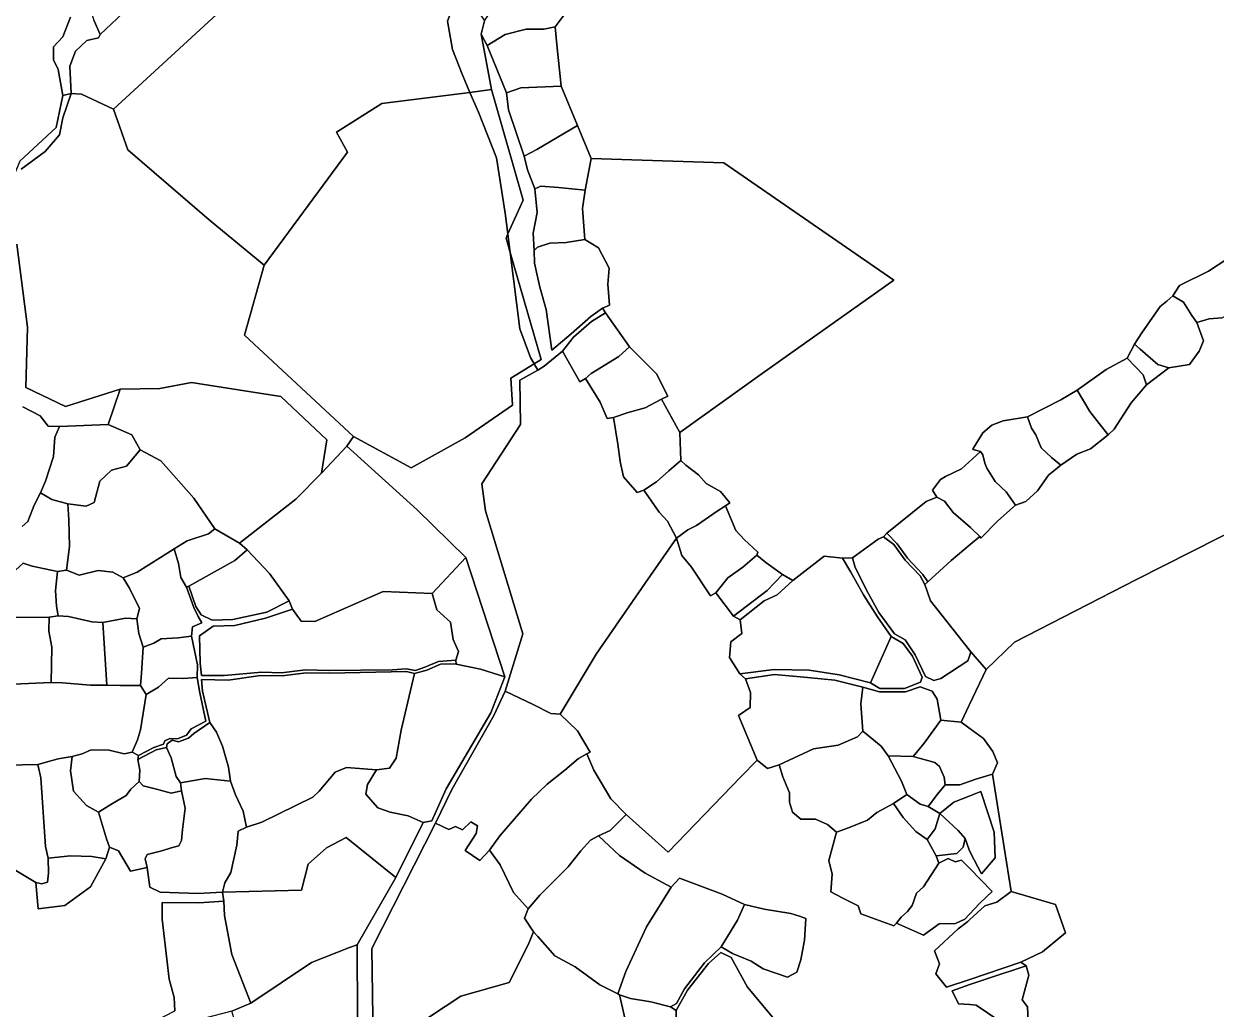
# Model space of a CAD drawing. Extents: x 542555 to 550520, y 1840485 to 1846995.
# Drawn here: x 546662.6 to 546925, y 1842434.6 to 1842651.4 of the extents above; entities that cross this region are included whole.
import ezdxf

# ---------------------------------------------------------------- set-up
doc = ezdxf.new("R2010")
doc.units = 0
doc.layers.add('Level 30', color=7, linetype='Continuous')

msp = doc.modelspace()

# ---------------------------------------------------------------- linework, layer by layer
at = {"layer": 'Level 30'}
for points in [[(546733.83, 1842623.23), (546715.5, 1842598.3), (546703.39, 1842608.32), (546685.51, 1842623.68), (546682.31, 1842632.64), (546711.33, 1842659.38), (546707.82, 1842666.5), (546728.87, 1842688.9), (546732.12, 1842692.98), (546738.07, 1842688.73), (546747.55, 1842676.72), (546758.72, 1842660.14), (546758.859, 1842659.9282), (546755.81, 1842652.04), (546756.96, 1842645.79), (546759.04, 1842640.33), (546760.7578, 1842636.3566), (546741.37, 1842633.9), (546731.42, 1842627.58)], [(546673.2, 1842689.86), (546674.87, 1842689.4), (546677.97, 1842686.57), (546679.97, 1842684.9), (546682.2, 1842679.26), (546685.21, 1842672.92), (546687.73, 1842668.23), (546689.47, 1842664.03), (546692.65, 1842660.35), (546686.86, 1842656.16), (546679.37, 1842649.1), (546678.06, 1842652.12), (546677.18, 1842655.07), (546676.69, 1842658.98), (546675.14, 1842660.56), (546669.78, 1842662.72), (546666.84, 1842665.1), (546665.16, 1842670.86), (546662.75, 1842678.52), (546667.2, 1842681.13), (546671.67, 1842685.44), (546672.34, 1842687.79)], [(546781.93, 1842654.01), (546779.56, 1842650.78), (546777, 1842650.26), (546773.18, 1842650.29), (546768.52, 1842649.07), (546764.56, 1842646.66), (546763.28, 1842649.17), (546764.01, 1842652.08), (546767.75, 1842657.83), (546772.05, 1842663.38), (546774.82, 1842659.08), (546778.71, 1842656.15)], [(546765.52, 1842636.96), (546760.7578, 1842636.3566), (546759.04, 1842640.33), (546756.96, 1842645.79), (546755.81, 1842652.04), (546758.859, 1842659.9282), (546764.01, 1842652.08), (546763.28, 1842649.17)], [(546789.92, 1842588.89), (546790.63, 1842587.83), (546787.49, 1842585.95), (546783.59, 1842582.51), (546781.17, 1842579.43), (546777.13, 1842576.08), (546775.6816, 1842575.2566), (546774.9084, 1842576.631), (546776.48, 1842577.58), (546769.6391, 1842601.1351), (546769.1254, 1842605.203), (546772.46, 1842612.63), (546765.52, 1842636.96), (546763.28, 1842649.17), (546764.56, 1842646.66), (546768.82, 1842636.26), (546769.25, 1842632.48), (546772.71, 1842622.32), (546773.44, 1842619.31), (546775.06, 1842615.15), (546775.55, 1842609.96), (546774.66, 1842605.35), (546774.92, 1842601.56), (546774.96, 1842598.81), (546776.19, 1842593.52), (546777.57, 1842588.56), (546778.76, 1842579.63), (546783.02, 1842583.26), (546787.35, 1842587.02)], [(546779.56, 1842650.78), (546779.88, 1842646.9), (546780.85, 1842637.72), (546771.98, 1842637.35), (546768.82, 1842636.26), (546764.56, 1842646.66), (546768.52, 1842649.07), (546773.18, 1842650.29), (546777, 1842650.26)], [(546774.9084, 1842576.631), (546769.74, 1842573.51), (546770.14, 1842567.5), (546759.72, 1842560.31), (546747.83, 1842553.77), (546735.12, 1842560.61), (546711.15, 1842582.94), (546715.5, 1842598.3), (546733.83, 1842623.23), (546731.42, 1842627.58), (546741.37, 1842633.9), (546760.7578, 1842636.3566), (546762.65, 1842631.98), (546766.62, 1842621.97), (546768.55, 1842609.76), (546769.1254, 1842605.203), (546768.72, 1842604.3), (546769.6391, 1842601.1351), (546771.76, 1842584.34), (546774.11, 1842578.05)], [(546772.46, 1842612.63), (546769.1254, 1842605.203), (546768.55, 1842609.76), (546766.62, 1842621.97), (546762.65, 1842631.98), (546760.7578, 1842636.3566), (546765.52, 1842636.96)], [(546780.85, 1842637.72), (546784.47, 1842629.03), (546775.48, 1842623.79), (546772.71, 1842622.32), (546769.25, 1842632.48), (546768.82, 1842636.26), (546771.98, 1842637.35)], [(546787.48, 1842621.8), (546786.16, 1842614.85), (546780.24, 1842615.46), (546776.38, 1842615.72), (546775.06, 1842615.15), (546773.44, 1842619.31), (546772.71, 1842622.32), (546775.48, 1842623.79), (546784.47, 1842629.03)], [(546825.1, 1842574.5), (546806.93, 1842561.53), (546802.92, 1842568.85), (546804.32, 1842569.51), (546801.86, 1842574.44), (546795.89, 1842580.35), (546790.63, 1842587.83), (546789.92, 1842588.89), (546791.47, 1842589.5), (546791.13, 1842594.12), (546791.45, 1842597.7), (546789.04, 1842602.12), (546786.04, 1842604), (546785.54, 1842610.78), (546786.16, 1842614.85), (546787.48, 1842621.8), (546816.64, 1842620.88), (546854.03, 1842595.06)], [(546785.54, 1842610.78), (546786.04, 1842604), (546781.98, 1842603.35), (546778.39, 1842603.2), (546775.65, 1842602.33), (546774.92, 1842601.56), (546774.66, 1842605.35), (546775.55, 1842609.96), (546775.06, 1842615.15), (546776.38, 1842615.72), (546780.24, 1842615.46), (546786.16, 1842614.85)], [(546769.6391, 1842601.1351), (546768.72, 1842604.3), (546769.1254, 1842605.203)], [(546791.47, 1842589.5), (546789.92, 1842588.89), (546787.35, 1842587.02), (546783.02, 1842583.26), (546778.76, 1842579.63), (546777.57, 1842588.56), (546776.19, 1842593.52), (546774.96, 1842598.81), (546774.92, 1842601.56), (546775.65, 1842602.33), (546778.39, 1842603.2), (546781.98, 1842603.35), (546786.04, 1842604), (546789.04, 1842602.12), (546791.45, 1842597.7), (546791.13, 1842594.12)], [(546776.48, 1842577.58), (546774.9084, 1842576.631), (546774.11, 1842578.05), (546771.76, 1842584.34), (546769.6391, 1842601.1351)], [(546923.48, 1842586.5), (546920.76, 1842585.71), (546919.64, 1842587.24), (546917.79, 1842590.17), (546915.48, 1842591.59), (546916.94, 1842593.83), (546923.31, 1842597.05), (546929.5, 1842601.04), (546931.17, 1842599.31), (546935.44, 1842592.94), (546930.1, 1842588.73), (546926.32, 1842586.74)], [(546919.16, 1842576.51), (546914.54, 1842575.77), (546912.15, 1842576.45), (546908.28, 1842579.89), (546907.02, 1842580.98), (546908.61, 1842583.42), (546912.67, 1842589.22), (546914.14, 1842590.44), (546915.48, 1842591.59), (546917.79, 1842590.17), (546919.64, 1842587.24), (546920.76, 1842585.71), (546922.21, 1842581.67), (546921.26, 1842579.38)], [(546790.63, 1842587.83), (546795.89, 1842580.35), (546793.52, 1842578.22), (546787.45, 1842574.49), (546786.23, 1842573.41), (546784.93, 1842572.65), (546781.17, 1842579.43), (546783.59, 1842582.51), (546787.49, 1842585.95)], [(546804.32, 1842569.51), (546802.92, 1842568.85), (546799.33, 1842566.96), (546795.6, 1842565.9), (546792.4, 1842564.82), (546790.97, 1842564.61), (546789.46, 1842568.18), (546786.23, 1842573.41), (546787.45, 1842574.49), (546793.52, 1842578.22), (546795.89, 1842580.35), (546801.86, 1842574.44)], [(546914.54, 1842575.77), (546909.64, 1842572), (546908.93, 1842574.23), (546905.41, 1842577.9), (546907.02, 1842580.98), (546908.28, 1842579.89), (546912.15, 1842576.45)], [(546788.57, 1842512.73), (546780.63, 1842499.54), (546778.56, 1842499.73), (546774.83, 1842501.57), (546768.5, 1842504.58), (546772.41, 1842517.25), (546764.23, 1842544.27), (546763.42, 1842550.24), (546771.92, 1842563.27), (546771.73, 1842573.01), (546775.6816, 1842575.2566), (546777.13, 1842576.08), (546781.17, 1842579.43), (546784.93, 1842572.65), (546786.23, 1842573.41), (546789.46, 1842568.18), (546790.97, 1842564.61), (546792.4, 1842564.82), (546793.32, 1842558.94), (546793.84, 1842555.12), (546794.58, 1842551.77), (546797.57, 1842548.32), (546799.01, 1842548.83), (546802.41, 1842544.02), (546804.25, 1842542), (546806.22, 1842538.25), (546799.3619, 1842528.334)], [(546902.52, 1842562.28), (546901.25, 1842561.04), (546899.25, 1842563.53), (546897.21, 1842566.14), (546894.39, 1842570.84), (546900.76, 1842575.37), (546905.41, 1842577.9), (546908.93, 1842574.23), (546909.64, 1842572), (546906.28, 1842568.05)], [(546729.27, 1842559.94), (546728.14, 1842552.57), (546722.48, 1842546.84), (546710.06, 1842537.15), (546704.6, 1842540.34), (546699.99, 1842547.07), (546692.74, 1842555.27), (546688.21, 1842557.7), (546686.35, 1842560.98), (546681.17, 1842563.28), (546683.78, 1842571.02), (546692.53, 1842571.17), (546699.53, 1842572.53), (546709.75, 1842570.93), (546719.14, 1842569.41)], [(546894.31, 1842556.72), (546890.82, 1842554.32), (546888.75, 1842556.05), (546886.51, 1842558.18), (546885.29, 1842560.98), (546884.37, 1842562.46), (546883.5, 1842565), (546890.84, 1842568.68), (546894.39, 1842570.84), (546897.21, 1842566.14), (546899.25, 1842563.53), (546901.25, 1842561.04), (546897.32, 1842557.96)], [(546806.93, 1842561.53), (546807.15, 1842555.36), (546804.57, 1842553.08), (546801.81, 1842550.7), (546799.01, 1842548.83), (546797.57, 1842548.32), (546794.58, 1842551.77), (546793.84, 1842555.12), (546793.32, 1842558.94), (546792.4, 1842564.82), (546795.6, 1842565.9), (546799.33, 1842566.96), (546802.92, 1842568.85)], [(546883.09, 1842546.37), (546880.85, 1842545.55), (546878.75, 1842548.49), (546876.35, 1842550.74), (546874.55, 1842553.66), (546874.1, 1842554.76), (546873.61, 1842556.59), (546873.13, 1842557.32), (546871.533, 1842557.7589), (546871.42, 1842557.79), (546871.5492, 1842558.0065), (546873.61, 1842561.46), (546875.62, 1842563.1), (546878.1, 1842564.12), (546883.5, 1842565), (546884.37, 1842562.46), (546885.29, 1842560.98), (546886.51, 1842558.18), (546888.75, 1842556.05), (546890.82, 1842554.32), (546888.13, 1842552.16), (546885.65, 1842548.65)], [(546676.34, 1842545.3), (546672.31, 1842545.85), (546668.8, 1842546.81), (546666.24, 1842548.23), (546667.36, 1842550.78), (546669.14, 1842556.24), (546669.45, 1842560.5), (546670.44, 1842562.86), (546681.17, 1842563.28), (546686.35, 1842560.98), (546688.21, 1842557.7), (546685.23, 1842554.14), (546681.87, 1842553.25), (546679.34, 1842550.79), (546678.05, 1842546.1)], [(546698.58, 1842537.72), (546695.71, 1842535.9), (546692.68, 1842533.99), (546687.51, 1842530.77), (546684.48, 1842529.51), (546682.21, 1842530.77), (546678.98, 1842531.14), (546674.8, 1842530.16), (546671.99, 1842531.22), (546672.62, 1842536.41), (546672.51, 1842542.33), (546672.31, 1842545.85), (546676.34, 1842545.3), (546678.05, 1842546.1), (546679.34, 1842550.79), (546681.87, 1842553.25), (546685.23, 1842554.14), (546688.21, 1842557.7), (546692.74, 1842555.27), (546699.99, 1842547.07), (546704.6, 1842540.34), (546703.24, 1842539.23)], [(546759.89, 1842533.99), (546752.44, 1842526.12), (546741.65, 1842526.5), (546726.62, 1842519.94), (546723.63, 1842520.02), (546721.73, 1842522.62), (546720.98, 1842524.49), (546716.66, 1842530.48), (546711.76, 1842535.71), (546710.06, 1842537.15), (546722.48, 1842546.84), (546728.14, 1842552.57), (546733.69, 1842558.53), (546749.16, 1842544.47)], [(546873.22, 1842538.24), (546873, 1842538.63), (546871.25, 1842540.29), (546870.9109, 1842540.5835), (546867.09, 1842543.89), (546865.21, 1842546.4), (546863.54, 1842547.32), (546862.56, 1842548.85), (546864.31, 1842551.18), (546865.43, 1842551.82), (546868.97, 1842553.49), (546871.4006, 1842555.7277), (546873.13, 1842557.32), (546873.61, 1842556.59), (546874.1, 1842554.76), (546874.55, 1842553.66), (546876.35, 1842550.74), (546878.75, 1842548.49), (546880.85, 1842545.55), (546876.96, 1842542.06)], [(546807.15, 1842555.36), (546808.3, 1842554.34), (546811.04, 1842552.18), (546812.79, 1842550.29), (546815.88, 1842548.56), (546817.96, 1842546.03), (546817.01, 1842545.4), (546815.2, 1842544.21), (546810.62, 1842541.03), (546808.69, 1842540.07), (546806.22, 1842538.25), (546804.25, 1842542), (546802.41, 1842544.02), (546799.01, 1842548.83), (546801.81, 1842550.7), (546804.57, 1842553.08)], [(546866.7, 1842533.32), (546861.55, 1842528.69), (546860.41, 1842530.25), (546857.06, 1842533.86), (546854.76, 1842537.03), (546852.5, 1842539.36), (546861.19, 1842546.34), (546863.54, 1842547.32), (546865.21, 1842546.4), (546867.09, 1842543.89), (546870.9109, 1842540.5835), (546871.25, 1842540.29), (546873, 1842538.63), (546870.8812, 1842536.8441)], [(546817.01, 1842545.4), (546819.26, 1842539.97), (546821.11, 1842537.95), (546824.16, 1842535.22), (546823.88, 1842534.52), (546820.84, 1842531.86), (546817.54, 1842529.51), (546814.88, 1842526.25), (546813.71, 1842525.59), (546809.56, 1842531.87), (546807.39, 1842534.48), (546806.22, 1842538.25), (546808.69, 1842540.07), (546810.62, 1842541.03), (546815.2, 1842544.21)], [(546710.06, 1842537.15), (546711.76, 1842535.71), (546709.02, 1842533.35), (546698.92, 1842527.73), (546698.38, 1842527.47), (546697.17, 1842529.63), (546696.64, 1842532.69), (546695.71, 1842535.9), (546698.58, 1842537.72), (546703.24, 1842539.23), (546704.6, 1842540.34)], [(546845.55, 1842531.84), (546844.94, 1842533.96), (546850.64, 1842538.02), (546851.77, 1842538.54), (546854.07, 1842536.87), (546856.55, 1842533.42), (546859.83, 1842529.99), (546860.85, 1842528.08), (546862.11, 1842524.45), (546870.6966, 1842513.6079), (546870.98, 1842513.25), (546870.6864, 1842512.3314), (546870.36, 1842511.31), (546864.37, 1842507.36), (546862.85, 1842506.98), (546861.01, 1842507.85), (546858.75, 1842512.59), (546856.55, 1842515.87), (546854.2, 1842517.22), (546850.75, 1842521.88), (546848.34, 1842526.34)], [(546861.55, 1842528.69), (546860.85, 1842528.08), (546859.83, 1842529.99), (546856.55, 1842533.42), (546854.07, 1842536.87), (546851.77, 1842538.54), (546852.5, 1842539.36), (546854.76, 1842537.03), (546857.06, 1842533.86), (546860.41, 1842530.25)], [(546700.01, 1842522.98), (546700.95, 1842521.06), (546701.76, 1842519.64), (546699.7, 1842518.75), (546699.53, 1842516.68), (546696.55, 1842516.32), (546692.8, 1842516.1), (546691.24, 1842515.2), (546688.83, 1842514.28), (546687.88, 1842517.31), (546687.45, 1842520.5), (546688.09, 1842522.83), (546685.89, 1842527.28), (546684.48, 1842529.51), (546687.51, 1842530.77), (546692.68, 1842533.99), (546695.71, 1842535.9), (546696.64, 1842532.69), (546697.17, 1842529.63), (546698.38, 1842527.47)], [(546711.76, 1842535.71), (546716.66, 1842530.48), (546720.98, 1842524.49), (546716.09, 1842522.02), (546708.58, 1842520.36), (546704.02, 1842520.24), (546701.65, 1842521.39), (546700.42, 1842523.2), (546698.92, 1842527.73), (546709.02, 1842533.35)], [(546804.41, 1842469.18), (546795.16, 1842477.5), (546791.81, 1842480.94), (546788.04, 1842487.24), (546786.51, 1842490.83), (546787.22, 1842491.21), (546784.48, 1842495.86), (546780.63, 1842499.54), (546788.57, 1842512.73), (546799.3619, 1842528.334), (546806.22, 1842538.25), (546807.39, 1842534.48), (546809.56, 1842531.87), (546813.71, 1842525.59), (546814.88, 1842526.25), (546818.74, 1842521.14), (546820.26, 1842520.28), (546820.59, 1842517.27), (546818.2, 1842515.47), (546817.88, 1842512), (546820.17, 1842508.45), (546821.38, 1842507.32), (546822.49, 1842504.32), (546822.41, 1842501.05), (546819.84, 1842499.26), (546823.99, 1842489.44), (546820.3972, 1842485.7224)], [(546763.07, 1842509.42), (546757.72, 1842510.58), (546757.67, 1842511.46), (546758.27, 1842513.3), (546757.06, 1842515.99), (546756.46, 1842519.78), (546753.49, 1842522.51), (546752.44, 1842526.12), (546759.89, 1842533.99), (546768.43, 1842507.74)], [(546823.88, 1842534.52), (546825.92, 1842532.95), (546829.55, 1842530.25), (546826.2, 1842526.75), (546818.74, 1842521.14), (546814.88, 1842526.25), (546817.54, 1842529.51), (546820.84, 1842531.86)], [(546842.75, 1842533.88), (546844.63, 1842530.78), (546847.4, 1842525.77), (546850.49, 1842520.97), (546853.5, 1842516.61), (546849.55, 1842507.92), (546848.91, 1842506.44), (546842.02, 1842508.19), (546835.41, 1842509.23), (546827.69, 1842509.36), (546820.17, 1842508.45), (546817.88, 1842512), (546818.2, 1842515.47), (546820.59, 1842517.27), (546820.26, 1842520.28), (546825.52, 1842524.49), (546828.42, 1842525.82), (546831.81, 1842528.95), (546838.72, 1842534.3)], [(546870.6003, 1842501.4935), (546868.84, 1842497.81), (546864.39, 1842498.25), (546863.58, 1842502.84), (546862.51, 1842504.61), (546859.83, 1842505.57), (546856.62, 1842504.43), (546850.92, 1842504.47), (546847.24, 1842505.51), (546841.08, 1842507.04), (546835.08, 1842507.64), (546827.79, 1842508.27), (546821.38, 1842507.32), (546820.17, 1842508.45), (546827.69, 1842509.36), (546835.41, 1842509.23), (546842.02, 1842508.19), (546848.91, 1842506.44), (546851.01, 1842505.23), (546856.44, 1842505.17), (546859.95, 1842506.6), (546860.31, 1842507.72), (546858.16, 1842512.28), (546856.08, 1842515.08), (546853.5, 1842516.61), (546850.49, 1842520.97), (546847.4, 1842525.77), (546844.63, 1842530.78), (546842.75, 1842533.88), (546844.94, 1842533.96), (546845.55, 1842531.84), (546848.34, 1842526.34), (546850.75, 1842521.88), (546854.2, 1842517.22), (546856.55, 1842515.87), (546858.75, 1842512.59), (546861.01, 1842507.85), (546862.85, 1842506.98), (546864.37, 1842507.36), (546870.36, 1842511.31), (546870.6864, 1842512.3314), (546870.98, 1842513.25), (546874.35, 1842509.34)], [(546670, 1842530.97), (546669.6, 1842526.79), (546669.82, 1842523.33), (546670.16, 1842521.15), (546668.18, 1842520.89), (546659, 1842520.8), (546657.29, 1842521.79), (546654.71, 1842522.15), (546655.32, 1842524.2), (546657.53, 1842527.67), (546659.96, 1842530.52), (546662.46, 1842532.8), (546664.41, 1842532.09)], [(546684.48, 1842529.51), (546685.89, 1842527.28), (546688.09, 1842522.83), (546687.45, 1842520.5), (546684.96, 1842520.67), (546680.01, 1842519.7), (546677.6, 1842519.88), (546672.42, 1842521), (546670.16, 1842521.15), (546669.82, 1842523.33), (546669.6, 1842526.79), (546670, 1842530.97), (546671.99, 1842531.22), (546674.8, 1842530.16), (546678.98, 1842531.14), (546682.21, 1842530.77)], [(546829.55, 1842530.25), (546831.81, 1842528.95), (546828.42, 1842525.82), (546825.52, 1842524.49), (546820.26, 1842520.28), (546818.74, 1842521.14), (546826.2, 1842526.75)], [(546757.67, 1842511.46), (546757.72, 1842510.58), (546757.55, 1842510.62), (546754.28, 1842510.52), (546751.32, 1842509.23), (546748.57, 1842508.52), (546746.78, 1842508.9), (546729.85, 1842508.54), (546724.77, 1842508.62), (546719.43, 1842508), (546714.66, 1842508.05), (546707.57, 1842507.01), (546701.73, 1842507.17), (546701.9, 1842504.6), (546703.57, 1842497.73), (546700, 1842495.29), (546698.87, 1842494.3), (546696.61, 1842493.48), (546695.24, 1842493.85), (546694.11, 1842493.02), (546694, 1842492.2), (546691.75, 1842491.67), (546687.67, 1842489.56), (546687.86, 1842490.46), (546691.21, 1842492.21), (546693.36, 1842492.97), (546693.6, 1842493.67), (546694.7, 1842494.21), (546696.4, 1842494.11), (546698.42, 1842494.94), (546699.41, 1842496.35), (546702.67, 1842497.99), (546701.32, 1842504.26), (546700.76, 1842507.62), (546700.8, 1842510.4), (546699.53, 1842516.68), (546699.7, 1842518.75), (546701.76, 1842519.64), (546700.95, 1842521.06), (546700.01, 1842522.98), (546698.38, 1842527.47), (546698.92, 1842527.73), (546700.42, 1842523.2), (546701.65, 1842521.39), (546704.02, 1842520.24), (546708.58, 1842520.36), (546716.09, 1842522.02), (546720.98, 1842524.49), (546721.73, 1842522.62), (546715.82, 1842520.69), (546709, 1842519.07), (546704.28, 1842518.91), (546701.23, 1842516.76), (546701.41, 1842510.74), (546701.73, 1842508.04), (546706.66, 1842508.09), (546715.01, 1842508.82), (546719.28, 1842508.67), (546724.59, 1842509.32), (546729.75, 1842509.17), (546743.73, 1842509.29), (546746.71, 1842509.52), (546748.79, 1842509.19), (546750.85, 1842509.88), (546753.88, 1842511.13)], [(546752.44, 1842526.12), (546753.49, 1842522.51), (546756.46, 1842519.78), (546757.06, 1842515.99), (546758.27, 1842513.3), (546757.67, 1842511.46), (546753.88, 1842511.13), (546750.85, 1842509.88), (546748.79, 1842509.19), (546746.71, 1842509.52), (546743.73, 1842509.29), (546729.75, 1842509.17), (546724.59, 1842509.32), (546719.28, 1842508.67), (546715.01, 1842508.82), (546706.66, 1842508.09), (546701.73, 1842508.04), (546701.41, 1842510.74), (546701.23, 1842516.76), (546704.28, 1842518.91), (546709, 1842519.07), (546715.82, 1842520.69), (546721.73, 1842522.62), (546723.63, 1842520.02), (546726.62, 1842519.94), (546741.65, 1842526.5)], [(546680.01, 1842519.7), (546680.87, 1842505.91), (546677.29, 1842505.95), (546671.08, 1842506.42), (546668.62, 1842506.49), (546668.74, 1842514.3), (546668.07, 1842517.78), (546668.18, 1842520.89), (546670.16, 1842521.15), (546672.42, 1842521), (546677.6, 1842519.88)], [(546687.45, 1842520.5), (546687.88, 1842517.31), (546688.83, 1842514.28), (546688.51, 1842508.56), (546688.27, 1842505.83), (546683.83, 1842505.85), (546680.87, 1842505.91), (546680.01, 1842519.7), (546684.96, 1842520.67)], [(546700.8, 1842510.4), (546700.76, 1842507.62), (546697.68, 1842507.39), (546694.45, 1842507.47), (546692.21, 1842505.46), (546689.52, 1842503.84), (546688.27, 1842505.83), (546688.51, 1842508.56), (546688.83, 1842514.28), (546691.24, 1842515.2), (546692.8, 1842516.1), (546696.55, 1842516.32), (546699.53, 1842516.68)], [(546851.01, 1842505.23), (546848.91, 1842506.44), (546849.55, 1842507.92), (546853.5, 1842516.61), (546856.08, 1842515.08), (546858.16, 1842512.28), (546860.31, 1842507.72), (546859.95, 1842506.6), (546856.44, 1842505.17)], [(546757.72, 1842510.58), (546763.07, 1842509.42), (546768.43, 1842507.74), (546765.34, 1842499.81), (546755.55, 1842483.12), (546752.39, 1842476.07), (546750.47, 1842475.71), (546747.2, 1842477.2), (546743.2, 1842477.95), (546740.49, 1842478.94), (546737.88, 1842481.93), (546738.23, 1842484.07), (546740.18, 1842487.27), (546743.09, 1842487.66), (546744.55, 1842489.89), (546745.62, 1842495.99), (546748.57, 1842508.52), (546751.32, 1842509.23), (546754.28, 1842510.52), (546757.55, 1842510.62)], [(546701.32, 1842504.26), (546702.67, 1842497.99), (546699.41, 1842496.35), (546698.42, 1842494.94), (546696.4, 1842494.11), (546694.7, 1842494.21), (546693.6, 1842493.67), (546693.36, 1842492.97), (546691.21, 1842492.21), (546687.86, 1842490.46), (546686.41, 1842491.19), (546687.6, 1842493.91), (546688.26, 1842496.07), (546689.52, 1842503.84), (546692.21, 1842505.46), (546694.45, 1842507.47), (546697.68, 1842507.39), (546700.76, 1842507.62)], [(546743.09, 1842487.66), (546740.18, 1842487.27), (546733.58, 1842487.82), (546731.12, 1842486.75), (546727.61, 1842482.57), (546726.17, 1842481.31), (546714.97, 1842475.76), (546711.58, 1842474.7), (546710.84, 1842478.21), (546709.19, 1842481.8), (546708.11, 1842484.82), (546707.67, 1842487.86), (546706.34, 1842492.53), (546705.01, 1842495.62), (546703.57, 1842497.73), (546701.9, 1842504.6), (546701.73, 1842507.17), (546707.57, 1842507.01), (546714.66, 1842508.05), (546719.43, 1842508), (546724.77, 1842508.62), (546729.85, 1842508.54), (546746.78, 1842508.9), (546748.57, 1842508.52), (546745.62, 1842495.99), (546744.55, 1842489.89)], [(546821.38, 1842507.32), (546827.79, 1842508.27), (546835.08, 1842507.64), (546841.08, 1842507.04), (546847.24, 1842505.51), (546846.83, 1842501.81), (546847.22, 1842495.79), (546846.09, 1842494.53), (546841.82, 1842492.73), (546836.4, 1842491.9), (546828.82, 1842488.42), (546826.26, 1842487.58), (546823.99, 1842489.44), (546819.84, 1842499.26), (546822.41, 1842501.05), (546822.49, 1842504.32)], [(546688.27, 1842505.83), (546689.52, 1842503.84), (546688.26, 1842496.07), (546687.6, 1842493.91), (546686.41, 1842491.19), (546684.7, 1842490.8), (546681.38, 1842491.62), (546677.43, 1842491.71), (546675.45, 1842490.84), (546673.25, 1842490.2), (546670.19, 1842489.71), (546665.7, 1842488.46), (546658.92, 1842488.34), (546658.75, 1842491.08), (546659.38, 1842505.52), (546660.24, 1842506.15), (546668.62, 1842506.49), (546671.08, 1842506.42), (546677.29, 1842505.95), (546680.87, 1842505.91), (546683.83, 1842505.85)], [(546787.22, 1842491.21), (546786.51, 1842490.83), (546784.69, 1842489.82), (546781.68, 1842487.21), (546777.79, 1842484.16), (546774.29, 1842480.85), (546767.32, 1842472.81), (546765.09, 1842469.66), (546762.93, 1842467.33), (546759.76, 1842469.54), (546762.13, 1842473.26), (546762.41, 1842474.95), (546760.95, 1842475.89), (546759.12, 1842474.12), (546757.63, 1842474.85), (546756.1, 1842474.16), (546753.16, 1842475.53), (546756.76, 1842482.95), (546766.05, 1842499.25), (546768.5, 1842504.58), (546774.83, 1842501.57), (546778.56, 1842499.73), (546780.63, 1842499.54), (546784.48, 1842495.86)], [(546847.24, 1842505.51), (546850.92, 1842504.47), (546856.62, 1842504.43), (546859.83, 1842505.57), (546862.51, 1842504.61), (546863.58, 1842502.84), (546864.39, 1842498.25), (546860.77, 1842493.18), (546858.28, 1842490.22), (546852.78, 1842490.35), (546851.26, 1842492.5), (546847.22, 1842495.79), (546846.83, 1842501.81)], [(546702.5, 1842485.39), (546697.07, 1842484.45), (546696.11, 1842485.85), (546694.99, 1842489.92), (546694, 1842492.2), (546694.11, 1842493.02), (546695.24, 1842493.85), (546696.61, 1842493.48), (546698.87, 1842494.3), (546700, 1842495.29), (546703.57, 1842497.73), (546705.01, 1842495.62), (546706.34, 1842492.53), (546707.67, 1842487.86), (546708.11, 1842484.82)], [(546876.85, 1842488.87), (546875.74, 1842486.36), (546872.11, 1842485.24), (546870.6174, 1842484.7088), (546868.57, 1842483.98), (546865.34, 1842484.03), (546865.16, 1842485.72), (546864.13, 1842488.02), (546863.07, 1842488.92), (546858.28, 1842490.22), (546860.77, 1842493.18), (546864.39, 1842498.25), (546868.84, 1842497.81), (546870.5742, 1842496.5402), (546873.77, 1842494.2), (546875.85, 1842491.31)], [(546856.91, 1842481.9), (546853.98, 1842479.87), (546850.3, 1842477.92), (546848.26, 1842476.24), (546844.08, 1842474.57), (546841.44, 1842473.61), (546839.49, 1842475.24), (546836.8, 1842476.48), (546833.58, 1842476.48), (546831.79, 1842477.95), (546831.12, 1842480.17), (546831.08, 1842482.21), (546829.6, 1842485.75), (546828.82, 1842488.42), (546836.4, 1842491.9), (546841.82, 1842492.73), (546846.09, 1842494.53), (546847.22, 1842495.79), (546851.26, 1842492.5), (546852.78, 1842490.35), (546855.75, 1842484.81)], [(546687.67, 1842489.56), (546688.1, 1842487.24), (546687.97, 1842484.7), (546686.18, 1842483.06), (546685.11, 1842481.67), (546682.15, 1842479.86), (546679.06, 1842478.02), (546676.37, 1842479.44), (546673.53, 1842482.58), (546672.87, 1842487.11), (546673.25, 1842490.2), (546675.45, 1842490.84), (546677.43, 1842491.71), (546681.38, 1842491.62), (546684.7, 1842490.8), (546686.41, 1842491.19), (546687.86, 1842490.46)], [(546697.07, 1842484.45), (546697.33, 1842482.65), (546695.03, 1842482.14), (546691.77, 1842483.08), (546688.86, 1842483.78), (546687.97, 1842484.7), (546688.1, 1842487.24), (546687.67, 1842489.56), (546691.75, 1842491.67), (546694, 1842492.2), (546694.99, 1842489.92), (546696.11, 1842485.85)], [(546681.46, 1842470.32), (546680.63, 1842467.7), (546677.55, 1842468.26), (546672.87, 1842468.41), (546667.95, 1842467.87), (546667.4, 1842470.44), (546666.32, 1842485.55), (546665.7, 1842488.46), (546670.19, 1842489.71), (546673.25, 1842490.2), (546672.87, 1842487.11), (546673.53, 1842482.58), (546676.37, 1842479.44), (546679.06, 1842478.02), (546680.77, 1842472.14)], [(546786.51, 1842490.83), (546788.04, 1842487.24), (546791.81, 1842480.94), (546795.16, 1842477.5), (546791.6, 1842473.93), (546789.05, 1842472.79), (546787.31, 1842471.83), (546785.2, 1842469.49), (546782.42, 1842465.93), (546776.13, 1842459.71), (546773.61, 1842456.74), (546770.33, 1842460.34), (546767.45, 1842466.43), (546765.09, 1842469.66), (546767.32, 1842472.81), (546774.29, 1842480.85), (546777.79, 1842484.16), (546781.68, 1842487.21), (546784.69, 1842489.82)], [(546858.28, 1842490.22), (546863.07, 1842488.92), (546864.13, 1842488.02), (546865.16, 1842485.72), (546865.34, 1842484.03), (546863.65, 1842481.93), (546861.64, 1842479.21), (546859.82, 1842479.72), (546856.91, 1842481.9), (546855.75, 1842484.81), (546852.78, 1842490.35)], [(546667.95, 1842467.87), (546668.04, 1842464.57), (546667.8, 1842462.61), (546666.55, 1842462.19), (546665.24, 1842462.51), (546660.82, 1842465.17), (546658.58, 1842466.45), (546660.31, 1842468.52), (546660.79, 1842473.21), (546657.71, 1842475.03), (546658.13, 1842477.41), (546658.62, 1842485.29), (546658.92, 1842488.34), (546665.7, 1842488.46), (546666.32, 1842485.55), (546667.4, 1842470.44)], [(546740.18, 1842487.27), (546738.23, 1842484.07), (546737.88, 1842481.93), (546740.49, 1842478.94), (546743.2, 1842477.95), (546747.2, 1842477.2), (546750.47, 1842475.71), (546744.43, 1842463.6), (546733.57, 1842472.38), (546729.24, 1842470.13), (546725.14, 1842466.56), (546723.72, 1842460.84), (546706.32, 1842460.36), (546706.8, 1842462.44), (546708.18, 1842464.68), (546709.48, 1842470.75), (546709.78, 1842473.79), (546711.58, 1842474.7), (546714.97, 1842475.76), (546726.17, 1842481.31), (546727.61, 1842482.57), (546731.12, 1842486.75), (546733.58, 1842487.82)], [(546697.33, 1842482.65), (546698.07, 1842478.85), (546697.52, 1842474.2), (546697.33, 1842471.78), (546696.7, 1842470.56), (546695.3, 1842470.21), (546692.67, 1842469.42), (546689.77, 1842468.64), (546689.29, 1842467.73), (546689.71, 1842465.81), (546686.1, 1842464.99), (546683.42, 1842469.51), (546681.46, 1842470.32), (546680.77, 1842472.14), (546679.06, 1842478.02), (546682.15, 1842479.86), (546685.11, 1842481.67), (546686.18, 1842483.06), (546687.97, 1842484.7), (546688.86, 1842483.78), (546691.77, 1842483.08), (546695.03, 1842482.14)], [(546708.11, 1842484.82), (546709.19, 1842481.8), (546710.84, 1842478.21), (546711.58, 1842474.7), (546709.78, 1842473.79), (546709.48, 1842470.75), (546708.18, 1842464.68), (546706.8, 1842462.44), (546706.32, 1842460.36), (546700.87, 1842460.09), (546692.59, 1842460.38), (546690.34, 1842461.46), (546689.71, 1842465.81), (546689.29, 1842467.73), (546689.77, 1842468.64), (546692.67, 1842469.42), (546695.3, 1842470.21), (546696.7, 1842470.56), (546697.33, 1842471.78), (546697.52, 1842474.2), (546698.07, 1842478.85), (546697.33, 1842482.65), (546697.07, 1842484.45), (546702.5, 1842485.39)], [(546861.64, 1842479.21), (546864.15, 1842477.67), (546863.15, 1842474.34), (546861.43, 1842471.99), (546858.88, 1842473.74), (546856.1, 1842476.82), (546853.98, 1842479.87), (546856.91, 1842481.9), (546859.82, 1842479.72)], [(546870.6723, 1842469.716), (546869.76, 1842472.18), (546868.22, 1842473.93), (546864.15, 1842477.67), (546867.23, 1842480.15), (546870.6291, 1842481.5153), (546873.23, 1842482.56), (546876.17, 1842473.58), (546876.36, 1842467.96), (546873.34, 1842464.39), (546870.93, 1842469.02)], [(546863.34, 1842468.37), (546863.93, 1842466.77), (546860.56, 1842461.56), (546859.08, 1842460.17), (546858.06, 1842457.44), (546857.1, 1842456.12), (546855.65, 1842454.91), (546854.63, 1842453.56), (546854.05, 1842452.95), (546846.78, 1842455.62), (546846.18, 1842457.38), (546842.66, 1842459.16), (546840.22, 1842460.48), (546840.48, 1842464.35), (546839.76, 1842467.34), (546841.44, 1842473.61), (546844.08, 1842474.57), (546848.26, 1842476.24), (546850.3, 1842477.92), (546853.98, 1842479.87), (546856.1, 1842476.82), (546858.88, 1842473.74), (546861.43, 1842471.99)], [(546758.79, 1842437.52), (546741.08, 1842425.83), (546739.41, 1842432.9), (546739.21, 1842447.99), (546753.16, 1842475.53), (546756.1, 1842474.16), (546757.63, 1842474.85), (546759.12, 1842474.12), (546760.95, 1842475.89), (546762.41, 1842474.95), (546762.13, 1842473.26), (546759.76, 1842469.54), (546762.93, 1842467.33), (546765.09, 1842469.66), (546767.45, 1842466.43), (546770.33, 1842460.34), (546773.61, 1842456.74), (546772.76, 1842454.64), (546774.75, 1842451.69), (546773.59, 1842448.83), (546769.41, 1842440.54)], [(546867.92, 1842468.91), (546863.34, 1842468.37), (546861.43, 1842471.99), (546863.15, 1842474.34), (546864.15, 1842477.67), (546868.22, 1842473.93), (546869.76, 1842472.18), (546869.33, 1842470.26)], [(546789.05, 1842472.79), (546793.71, 1842468.47), (546799.32, 1842464.56), (546805.05, 1842461.45), (546799.66, 1842452.78), (546795.1, 1842442.93), (546793.29, 1842438.04), (546789.35, 1842440.03), (546783.94, 1842443.99), (546779.47, 1842446.37), (546775.7, 1842450.6), (546774.75, 1842451.69), (546772.76, 1842454.64), (546773.61, 1842456.74), (546776.13, 1842459.71), (546782.42, 1842465.93), (546785.2, 1842469.49), (546787.31, 1842471.83)], [(546706.32, 1842460.36), (546723.72, 1842460.84), (546725.14, 1842466.56), (546729.24, 1842470.13), (546733.57, 1842472.38), (546744.43, 1842463.6), (546735.95, 1842448.8), (546734.3, 1842448.22), (546725.93, 1842444.92), (546712.58, 1842435.93), (546708.37, 1842446.65), (546706.78, 1842455.26), (546706.62, 1842458.4)], [(546667.95, 1842467.87), (546672.87, 1842468.41), (546677.55, 1842468.26), (546680.63, 1842467.7), (546677.26, 1842461.55), (546671.62, 1842457.47), (546665.72, 1842456.74), (546665.24, 1842462.51), (546666.55, 1842462.19), (546667.8, 1842462.61), (546668.04, 1842464.57)], [(546863.93, 1842466.77), (546866.01, 1842467.78), (546867.57, 1842467.05), (546868.94, 1842467.4), (546870.6872, 1842465.6322), (546875.72, 1842460.54), (546872.99, 1842457.95), (546870.7241, 1842455.5391), (546869.71, 1842454.46), (546867.61, 1842453.49), (546864.02, 1842453.41), (546860.62, 1842450.9), (546854.63, 1842453.56), (546855.65, 1842454.91), (546857.1, 1842456.12), (546858.06, 1842457.44), (546859.08, 1842460.17), (546860.56, 1842461.56)], [(546805.05, 1842461.45), (546806.92, 1842463.48), (546816.28, 1842459.94), (546821.23, 1842457.67), (546819.69, 1842454.23), (546816.09, 1842448.39), (546812.38, 1842444.81), (546808, 1842439.08), (546806.2, 1842435.92), (546804.88, 1842435.12), (546800.55, 1842436.24), (546796.12, 1842436.97), (546793.71, 1842437.8), (546793.29, 1842438.04), (546795.1, 1842442.93), (546799.66, 1842452.78)], [(546886.8, 1842447.28), (546881.99, 1842444.95), (546870.7767, 1842441.1779), (546865.64, 1842439.45), (546863.28, 1842442.44), (546864.11, 1842444.59), (546863, 1842447.5), (546868.2, 1842452.32), (546870.36, 1842453.94), (546870.7288, 1842454.2789), (546874.06, 1842457.34), (546876.7, 1842458.2), (546879.86, 1842460.55), (546889.65, 1842457.68), (546891.83, 1842451.45)], [(546712.58, 1842435.93), (546708.38, 1842434.17), (546702.14, 1842432.56), (546695.48, 1842429.4), (546690.89, 1842427.36), (546689.46, 1842430.96), (546695.81, 1842434.29), (546695.7, 1842437.19), (546694.55, 1842441.25), (546693.04, 1842454.43), (546693.08, 1842458.12), (546701.08, 1842458.04), (546706.62, 1842458.4), (546706.78, 1842455.26), (546708.37, 1842446.65)], [(546821.23, 1842457.67), (546825.51, 1842456.62), (546831.39, 1842455.72), (546833.2909, 1842455.0786), (546834.68, 1842454.61), (546834.4, 1842449.75), (546834.3487, 1842449.4816), (546833.58, 1842445.46), (546832.74, 1842442.79), (546830.64, 1842441.71), (546825.27, 1842443.52), (546822.66, 1842445.17), (546818.54, 1842446.9), (546816.09, 1842448.39), (546819.69, 1842454.23)], [(546763.1, 1842411.29), (546754.67, 1842415.19), (546745.26, 1842422.08), (546741.08, 1842425.83), (546758.79, 1842437.52), (546769.41, 1842440.54), (546773.59, 1842448.83), (546774.75, 1842451.69), (546775.7, 1842450.6), (546779.47, 1842446.37), (546783.94, 1842443.99), (546789.35, 1842440.03), (546793.29, 1842438.04), (546793.71, 1842437.8), (546795.41, 1842430.48), (546802.58, 1842411.27), (546797.44, 1842410.43), (546781.16, 1842409.26), (546768.61, 1842409.83)], [(546721.69, 1842415.03), (546715.11, 1842400.78), (546704.46, 1842407.48), (546707.02, 1842410.93), (546711.45, 1842413.01), (546713.58, 1842416.31), (546709.41, 1842424.94), (546709.57, 1842426.58), (546708.85, 1842432.76), (546708.38, 1842434.17), (546712.58, 1842435.93), (546725.93, 1842444.92), (546734.3, 1842448.22), (546735.95, 1842448.8), (546736, 1842432.84), (546738.84, 1842419.67), (546728.02, 1842416.38)], [(546809.78, 1842424.72), (546805.56, 1842423.94), (546805.43, 1842427.19), (546806.08, 1842430.42), (546806.13, 1842434.38), (546808.65, 1842438.84), (546813.25, 1842444.66), (546815.99, 1842447.11), (546818.24, 1842446.04), (546821.85, 1842439.51), (546827.8, 1842432.34), (546829.26, 1842429.09), (546820.94, 1842427.44)], [(546883.46, 1842435.17), (546883.63, 1842432.17), (546881.05, 1842431.83), (546877.2, 1842432.18), (546872.16, 1842435.53), (546870.797, 1842435.6316), (546868.27, 1842435.82), (546866.91, 1842438.68), (546870.7809, 1842440.0362), (546874.93, 1842441.49), (546883.21, 1842444.2), (546883.78, 1842442.09), (546882.29, 1842436.72)], [(546830.55, 1842405.53), (546829.11, 1842401.77), (546823.33, 1842402.12), (546813.39, 1842397.63), (546806.08, 1842402.45), (546802.58, 1842411.27), (546795.41, 1842430.48), (546793.71, 1842437.8), (546796.12, 1842436.97), (546800.55, 1842436.24), (546804.88, 1842435.12), (546806.13, 1842434.38), (546806.08, 1842430.42), (546805.43, 1842427.19), (546805.56, 1842423.94), (546805.41, 1842420.31), (546806.21, 1842414.84), (546807.86, 1842413.69), (546814.63, 1842414.36), (546827.09, 1842417.9), (546828.83, 1842410.22)]]:
    msp.add_lwpolyline(points, close=True, dxfattribs=at)
for points in [[(546711.33, 1842659.38), (546682.31, 1842632.64), (546675.32, 1842635.97), (546673.04, 1842636.12), (546672.76, 1842642.14), (546673.95, 1842645.45), (546676.43, 1842647.74), (546679.01, 1842648.38), (546679.37, 1842649.1), (546686.86, 1842656.16)], [(546929.5, 1842601.04), (546923.31, 1842597.05), (546916.94, 1842593.83), (546915.48, 1842591.59), (546914.14, 1842590.44), (546912.67, 1842589.22), (546908.61, 1842583.42), (546907.02, 1842580.98), (546905.41, 1842577.9), (546900.76, 1842575.37), (546894.39, 1842570.84), (546890.84, 1842568.68), (546883.5, 1842565), (546878.1, 1842564.12), (546875.62, 1842563.1), (546873.61, 1842561.46), (546871.5492, 1842558.0065), (546871.42, 1842557.79), (546871.533, 1842557.7589), (546873.13, 1842557.32), (546871.4006, 1842555.7277), (546868.97, 1842553.49), (546865.43, 1842551.82), (546864.31, 1842551.18), (546862.56, 1842548.85), (546863.54, 1842547.32), (546861.19, 1842546.34), (546852.5, 1842539.36), (546851.77, 1842538.54), (546850.64, 1842538.02), (546844.94, 1842533.96), (546842.75, 1842533.88), (546838.72, 1842534.3), (546831.81, 1842528.95), (546829.55, 1842530.25), (546825.92, 1842532.95), (546823.88, 1842534.52), (546824.16, 1842535.22), (546821.11, 1842537.95), (546819.26, 1842539.97), (546817.01, 1842545.4), (546817.96, 1842546.03), (546815.88, 1842548.56), (546812.79, 1842550.29), (546811.04, 1842552.18), (546808.3, 1842554.34), (546807.15, 1842555.36), (546806.93, 1842561.53), (546825.1, 1842574.5), (546854.03, 1842595.06), (546816.64, 1842620.88), (546787.48, 1842621.8), (546784.47, 1842629.03), (546780.85, 1842637.72), (546779.88, 1842646.9), (546779.56, 1842650.78), (546781.93, 1842654.01)], [(546672.86, 1842652.89), (546671.17, 1842648.61), (546669.13, 1842646.37), (546669.14, 1842643.48), (546670.15, 1842641.41), (546671.22, 1842635.66), (546669.69, 1842628.59), (546661.7, 1842621.21), (546660.5, 1842618.21), (546657.52, 1842619.56), (546655.52, 1842621.52), (546649.88, 1842630.87), (546646.27, 1842638.1), (546644.55, 1842641.11), (546643.24, 1842644.84), (546643.04, 1842647.52), (546641.1, 1842652.57)], [(546678.06, 1842652.12), (546679.37, 1842649.1), (546679.01, 1842648.38), (546676.43, 1842647.74), (546673.95, 1842645.45), (546672.76, 1842642.14), (546673.04, 1842636.12), (546671.22, 1842635.66), (546670.15, 1842641.41), (546669.14, 1842643.48), (546669.13, 1842646.37), (546671.17, 1842648.61), (546672.86, 1842652.89)], [(546662.05, 1842619.47), (546667.28, 1842623.36), (546670.47, 1842627.01), (546671.15, 1842630.75), (546673.04, 1842636.12), (546675.32, 1842635.97), (546682.31, 1842632.64), (546685.51, 1842623.68), (546703.39, 1842608.32), (546715.5, 1842598.3), (546711.15, 1842582.94), (546735.12, 1842560.61), (546733.69, 1842558.53), (546728.14, 1842552.57), (546729.27, 1842559.94), (546719.14, 1842569.41), (546709.75, 1842570.93), (546699.53, 1842572.53), (546692.53, 1842571.17), (546683.78, 1842571.02), (546671.76, 1842567.26), (546663.05, 1842571.45), (546663.39, 1842584.72), (546661.06, 1842602.94)], [(546661.7, 1842621.21), (546669.69, 1842628.59), (546671.22, 1842635.66), (546673.04, 1842636.12), (546671.15, 1842630.75), (546670.47, 1842627.01), (546667.28, 1842623.36), (546662.05, 1842619.47)], [(546661.06, 1842602.94), (546663.39, 1842584.72), (546663.05, 1842571.45), (546671.76, 1842567.26), (546683.78, 1842571.02), (546681.17, 1842563.28), (546670.44, 1842562.86), (546667.97, 1842562.91), (546666.19, 1842565.18), (546662.36, 1842567.15)], [(546931.69, 1842541.41), (546907.48, 1842529.2), (546880.63, 1842515.42), (546874.35, 1842509.34), (546870.98, 1842513.25), (546870.6966, 1842513.6079), (546862.11, 1842524.45), (546860.85, 1842528.08), (546861.55, 1842528.69), (546866.7, 1842533.32), (546870.8812, 1842536.8441), (546873, 1842538.63), (546873.22, 1842538.24), (546876.96, 1842542.06), (546880.85, 1842545.55), (546883.09, 1842546.37), (546885.65, 1842548.65), (546888.13, 1842552.16), (546890.82, 1842554.32), (546894.31, 1842556.72), (546897.32, 1842557.96), (546901.25, 1842561.04), (546902.52, 1842562.28), (546906.28, 1842568.05), (546909.64, 1842572), (546914.54, 1842575.77), (546919.16, 1842576.51), (546921.26, 1842579.38), (546922.21, 1842581.67), (546920.76, 1842585.71), (546923.48, 1842586.5), (546926.32, 1842586.74)], [(546736, 1842432.84), (546735.95, 1842448.8), (546744.43, 1842463.6), (546750.47, 1842475.71), (546752.39, 1842476.07), (546755.55, 1842483.12), (546765.34, 1842499.81), (546768.43, 1842507.74), (546759.89, 1842533.99), (546749.16, 1842544.47), (546733.69, 1842558.53), (546735.12, 1842560.61), (546747.83, 1842553.77), (546759.72, 1842560.31), (546770.14, 1842567.5), (546769.74, 1842573.51), (546774.9084, 1842576.631), (546775.6816, 1842575.2566), (546771.73, 1842573.01), (546771.92, 1842563.27), (546763.42, 1842550.24), (546764.23, 1842544.27), (546772.41, 1842517.25), (546768.5, 1842504.58), (546766.05, 1842499.25), (546756.76, 1842482.95), (546753.16, 1842475.53), (546739.21, 1842447.99), (546739.41, 1842432.9)], [(546662.36, 1842567.15), (546666.19, 1842565.18), (546667.97, 1842562.91), (546670.44, 1842562.86), (546669.45, 1842560.5), (546669.14, 1842556.24), (546667.36, 1842550.78), (546666.24, 1842548.23), (546664.88, 1842545.55), (546663.47, 1842541.96), (546662.2, 1842540.84)], [(546662.2, 1842540.84), (546663.47, 1842541.96), (546664.88, 1842545.55), (546666.24, 1842548.23), (546668.8, 1842546.81), (546672.31, 1842545.85), (546672.51, 1842542.33), (546672.62, 1842536.41), (546671.99, 1842531.22), (546670, 1842530.97), (546664.41, 1842532.09), (546662.46, 1842532.8)], [(546959.75, 1842378.02), (546883.17, 1842418.83), (546883.63, 1842432.17), (546883.46, 1842435.17), (546882.29, 1842436.72), (546883.78, 1842442.09), (546883.21, 1842444.2), (546881.99, 1842444.95), (546886.8, 1842447.28), (546891.83, 1842451.45), (546889.65, 1842457.68), (546879.86, 1842460.55), (546875.74, 1842486.36), (546876.85, 1842488.87), (546875.85, 1842491.31), (546873.77, 1842494.2), (546870.5742, 1842496.5402), (546868.84, 1842497.81), (546870.6003, 1842501.4935), (546874.35, 1842509.34), (546880.63, 1842515.42), (546907.48, 1842529.2), (546931.69, 1842541.41)], [(546659, 1842520.8), (546668.18, 1842520.89), (546668.07, 1842517.78), (546668.74, 1842514.3), (546668.62, 1842506.49), (546660.24, 1842506.15)], [(546827.8, 1842432.34), (546821.85, 1842439.51), (546818.24, 1842446.04), (546815.99, 1842447.11), (546813.25, 1842444.66), (546808.65, 1842438.84), (546806.13, 1842434.38), (546804.88, 1842435.12), (546806.2, 1842435.92), (546808, 1842439.08), (546812.38, 1842444.81), (546816.09, 1842448.39), (546818.54, 1842446.9), (546822.66, 1842445.17), (546825.27, 1842443.52), (546830.64, 1842441.71), (546832.74, 1842442.79), (546833.58, 1842445.46), (546834.3487, 1842449.4816), (546834.4, 1842449.75), (546834.68, 1842454.61), (546833.2909, 1842455.0786), (546831.39, 1842455.72), (546825.51, 1842456.62), (546821.23, 1842457.67), (546816.28, 1842459.94), (546806.92, 1842463.48), (546805.05, 1842461.45), (546799.32, 1842464.56), (546793.71, 1842468.47), (546789.05, 1842472.79), (546791.6, 1842473.93), (546795.16, 1842477.5), (546804.41, 1842469.18), (546820.3972, 1842485.7224), (546823.99, 1842489.44), (546826.26, 1842487.58), (546828.82, 1842488.42), (546829.6, 1842485.75), (546831.08, 1842482.21), (546831.12, 1842480.17), (546831.79, 1842477.95), (546833.58, 1842476.48), (546836.8, 1842476.48), (546839.49, 1842475.24), (546841.44, 1842473.61), (546839.76, 1842467.34), (546840.48, 1842464.35), (546840.22, 1842460.48), (546842.66, 1842459.16), (546846.18, 1842457.38), (546846.78, 1842455.62), (546854.05, 1842452.95), (546854.63, 1842453.56), (546860.62, 1842450.9), (546864.02, 1842453.41), (546867.61, 1842453.49), (546869.71, 1842454.46), (546870.7241, 1842455.5391), (546872.99, 1842457.95), (546875.72, 1842460.54), (546870.6872, 1842465.6322), (546868.94, 1842467.4), (546867.57, 1842467.05), (546866.01, 1842467.78), (546863.93, 1842466.77), (546863.34, 1842468.37), (546867.92, 1842468.91), (546869.33, 1842470.26), (546869.76, 1842472.18), (546870.6723, 1842469.716), (546870.93, 1842469.02), (546873.34, 1842464.39), (546876.36, 1842467.96), (546876.17, 1842473.58), (546873.23, 1842482.56), (546870.6291, 1842481.5153), (546867.23, 1842480.15), (546864.15, 1842477.67), (546861.64, 1842479.21), (546863.65, 1842481.93), (546865.34, 1842484.03), (546868.57, 1842483.98), (546870.6174, 1842484.7088), (546872.11, 1842485.24), (546875.74, 1842486.36), (546879.86, 1842460.55), (546876.7, 1842458.2), (546874.06, 1842457.34), (546870.7288, 1842454.2789), (546870.36, 1842453.94), (546868.2, 1842452.32), (546863, 1842447.5), (546864.11, 1842444.59), (546863.28, 1842442.44), (546865.64, 1842439.45), (546870.7767, 1842441.1779), (546881.99, 1842444.95), (546883.21, 1842444.2), (546874.93, 1842441.49), (546870.7809, 1842440.0362), (546866.91, 1842438.68), (546868.27, 1842435.82), (546870.797, 1842435.6316), (546872.16, 1842435.53), (546877.2, 1842432.18)], [(546660.82, 1842465.17), (546665.24, 1842462.51), (546665.72, 1842456.74), (546671.62, 1842457.47), (546677.26, 1842461.55), (546680.63, 1842467.7), (546681.46, 1842470.32), (546683.42, 1842469.51), (546686.1, 1842464.99), (546689.71, 1842465.81), (546690.34, 1842461.46), (546692.59, 1842460.38), (546700.87, 1842460.09), (546706.32, 1842460.36), (546706.62, 1842458.4), (546701.08, 1842458.04), (546693.08, 1842458.12), (546693.04, 1842454.43), (546694.55, 1842441.25), (546695.7, 1842437.19), (546695.81, 1842434.29)]]:
    msp.add_lwpolyline(points, dxfattribs=at)

doc.saveas('drawing.dxf')
